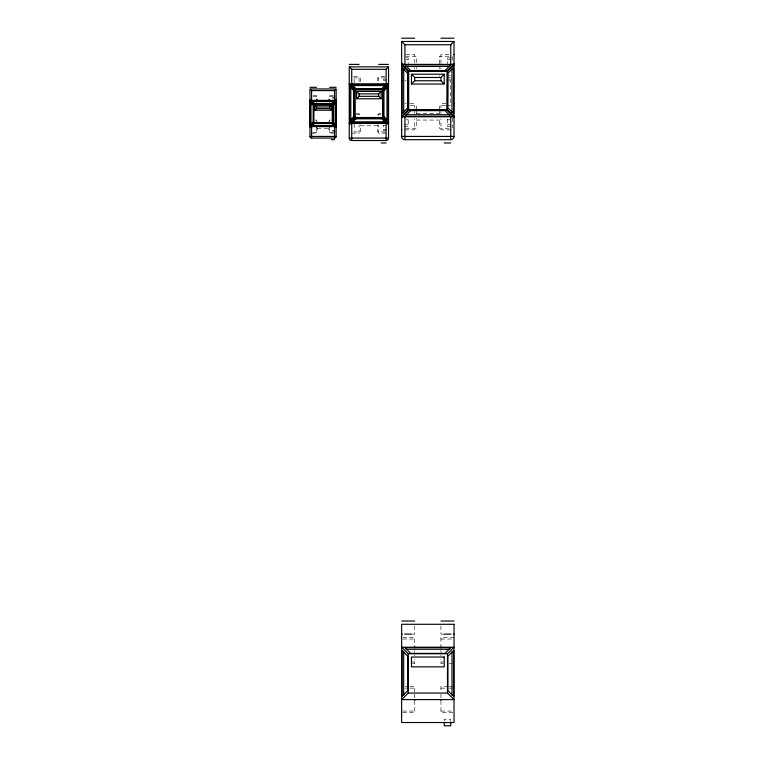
<?xml version="1.0" encoding="UTF-8"?>
<svg xmlns="http://www.w3.org/2000/svg" width="764" height="764" viewBox="0 0 764 764"><rect width="100%" height="100%" fill="white"/><g stroke="black" fill="none" stroke-linecap="round" stroke-linejoin="round"><path stroke-width="0.57" stroke-dasharray="3.82 2.86" d="M406.152 54.569L414.747 54.569L414.747 63.45M448.917 54.569L440.933 54.569L440.933 63.45M405.579 56.211L416.38 56.211L416.38 64.396M448.955 56.211L439.3 56.211L439.3 64.396M406.228 57.844L408.196 57.844L408.196 65.656M450.435 57.844L447.484 57.844L447.484 65.656M406.228 59.726L408.196 59.726M447.484 59.726L450.435 59.726M448.468 75.617L450.435 75.617M353.551 76.677L359.08 76.677L359.08 83.333M384.712 76.677L378.724 76.677L378.724 83.333M448.468 77.489L450.435 77.489M353.703 77.899L360.312 77.899L360.312 84.04M385.171 77.899L377.502 77.899L377.502 84.04M386.403 79.131L383.633 79.131L383.633 85.492M448.955 79.131L451.247 79.131M383.633 80.535L386.403 80.535M404.92 80.764L406.152 80.764M448.917 80.764L450.76 80.764L450.76 103.684L448.917 103.684M313.135 95.5L316.516 95.5L316.516 98.46M333.295 95.5L329.609 95.5L329.609 98.46M313.078 96.321L317.337 96.321L317.337 100.409M333.047 96.321L328.797 96.321L328.797 100.409M335.339 97.133L332.884 97.133L332.884 101.383M332.884 98.079L335.339 98.079M404.92 103.684L406.152 103.684M409.829 103.684L414.747 103.684L414.747 107.886M445.851 103.684L440.933 103.684L440.933 107.886M410.163 105.327L416.38 105.327L416.38 109.997M445.517 105.327L439.3 105.327L439.3 109.997M446.663 105.327L451.247 105.327M356.32 113.511L359.08 113.511L359.08 116.663M381.026 113.511L378.724 113.511L378.724 116.663M416.38 113.511L439.3 113.511M355.852 114.734L360.312 114.734L360.312 116.787M380.873 114.734L377.502 114.734L377.502 116.787M406.228 119.814L408.196 119.814M447.484 119.814L450.435 119.814M315.284 120.053L316.516 120.053L316.516 121.275M330.535 120.053L329.609 120.053L329.609 121.275M416.38 120.053L439.3 120.053M316.516 120.874L317.337 121.275M329.609 120.874L328.797 121.275M404.261 124.733L408.196 124.733M447.484 124.733L450.435 124.733M383.633 125.611L386.403 125.611M360.312 125.783L377.502 125.783M404.261 126.604L408.196 126.604L408.196 116.787M450.435 126.604L447.484 126.604L447.484 116.787M317.337 128.247L328.797 128.247M405.579 128.247L416.38 128.247L416.38 118.286M448.955 128.247L439.3 128.247L439.3 118.286M383.633 129.288L386.403 129.288M404.92 129.88L414.747 129.88L414.747 118.869M450.76 129.88L440.933 129.88L440.933 118.869M332.884 130.577L335.339 130.577M386.403 130.701L383.633 130.701L383.633 125.019M335.339 131.513L332.884 131.513L332.884 128.209M353.703 131.924L360.312 131.924L360.312 124.895M385.171 131.924L377.502 131.924L377.502 124.895M313.078 132.334L317.337 132.334L317.337 127.98M333.047 132.334L328.797 132.334L328.797 127.98M311.607 133.156L316.516 133.156L316.516 127.798M334.527 133.156L329.609 133.156L329.609 127.798M351.717 133.156L359.08 133.156L359.08 124.895M386.097 133.156L378.724 133.156L378.724 124.895M412.484 634.12L414.728 634.12L414.747 625.783M443.196 634.12L440.952 634.12L440.933 625.783M402.838 637.396L414.747 637.396L414.747 645.914M454.036 637.396L440.933 637.396L440.933 645.914M402.838 639.029L414.747 639.029M440.933 639.029L454.036 639.029M412.359 661.949L414.747 661.949M440.933 661.949L443.321 661.949M412.359 663.591L414.747 663.591L414.747 659.065M443.321 663.591L440.933 663.591L440.933 659.065M449.27 663.591L452.842 663.591M405.216 686.511L408.788 686.511M409.981 686.511L414.747 686.511L414.747 691.754M448.076 686.511L440.933 686.511L440.933 691.754M449.27 686.511L452.842 686.511M405.216 688.144L408.788 688.144M409.981 688.144L414.747 688.144M440.933 688.144L448.076 688.144M449.27 688.144L452.842 688.144M402.838 711.064L414.747 711.064M440.933 711.064L452.842 711.064M402.838 712.707L414.747 712.707L414.747 701.467M452.842 712.707L440.933 712.707L440.933 701.467M452.393 56.402L452.393 62.409M452.393 118.114L452.393 128.056M450.76 721.436L450.76 719.249L444.218 719.249L444.209 721.436M440.933 67.671L440.933 68.846M440.933 111.515L440.933 113.626M440.933 650.489L440.933 652.351M440.933 655.073L440.933 655.98M440.933 694.113L440.933 697.971M439.3 67.671L439.3 68.875M439.3 75.77L439.3 76.562M439.3 111.172L439.3 113.635M416.38 67.671L416.38 68.875M416.38 111.172L416.38 113.635M414.747 67.671L414.747 68.846M414.747 111.515L414.747 113.626M414.747 650.489L414.747 652.351M414.747 655.073L414.747 655.98M414.747 694.113L414.747 697.971M354.171 79.131L354.171 85.492M354.171 123.949L354.171 130.701"/><path stroke-width="1.15" d="M313.488 103.694L313.488 123.319M336.16 126.919L332.636 123.396L332.636 103.694M354.544 88.891L354.544 118.477M383.27 118.477L383.27 88.891M446.988 110.35L446.988 70.823L454.036 63.765M332.665 123.396L313.269 123.3L313.269 103.723L332.856 103.723L332.751 123.367M332.951 123.109L336.16 126.289M388.551 123.806L383.27 118.525L383.308 88.853L388.551 83.572M315.389 109.73L316.516 108.593L329.609 108.593L330.745 109.73M310.471 89.455L311.607 90.591L334.527 90.591L335.654 89.455M310.174 124.971L313.039 122.106L313.851 122.106L313.851 104.916L310.986 102.051L310.174 102.051L310.174 124.971L310.986 124.971L313.851 122.106M331.662 103.484L334.527 100.619L334.527 101.431L331.662 104.296L314.472 104.296L311.607 101.431L311.607 100.619L314.472 103.484L331.662 103.484L331.662 104.296M309.964 126.289L313.173 123.08M332.636 103.617L336.16 100.094M315.389 105.833L316.516 106.96L329.609 106.96L330.745 105.833M309.964 126.919L313.488 123.396M332.951 103.933L336.16 100.724M311.607 125.582L314.472 122.718L331.662 122.718L334.527 125.582L334.527 126.404L311.607 126.404L311.607 125.582L334.527 125.582M332.989 104.2L335.138 102.051L335.959 102.051L335.959 124.971L335.138 124.971L332.989 122.823M311.607 126.404L314.472 123.539L331.662 123.539L334.527 126.404M335.959 124.971L333.094 122.106L333.094 104.916L335.959 102.051M356.941 98.46L359.08 96.321L378.724 96.321L380.864 98.46M349.568 67.165L351.717 69.304L386.097 69.304L388.236 67.165M349.568 120.874L353.866 116.577L353.866 90.792L349.568 86.494L350.791 86.494L350.791 120.874L349.568 120.874L349.568 86.494M355.298 89.159L351.717 85.578L351.717 84.346L356.014 88.643L381.799 88.643L386.097 84.346L386.097 85.578M353.656 118.009L355.088 116.577L355.088 90.792L352.223 87.927M349.253 122.861L354.066 118.048L354.219 88.996L383.27 88.853M356.941 91.718L359.08 93.867L378.724 93.867L380.864 91.718M349.253 123.806L354.544 118.525L383.27 118.525M383.738 89.321L388.551 84.508M351.717 121.801L351.717 123.023L356.014 118.726L381.799 118.726L386.097 123.023L386.097 121.801M388.246 120.874L383.948 116.577L383.948 90.792L388.246 86.494L387.014 86.494L387.014 120.874L388.246 120.874L388.246 86.494M411.7 83.811L414.747 80.764L440.933 80.764L443.979 83.811M401.874 41.705L404.92 44.751L450.76 44.751L453.806 41.705M401.644 116.157L408.062 109.739L408.262 71.004L446.988 70.804L447.618 71.434L447.417 110.169L408.692 110.369L408.062 109.739L447.608 109.739L454.036 116.157M411.7 74.452L414.747 77.489L440.933 77.489L443.979 74.452M401.644 117.417L408.692 110.369M454.036 65.026L447.618 71.434L408.072 71.434L401.644 65.026M408.196 693.053L401.644 699.604L454.036 699.604L447.484 693.053L408.196 693.053L408.196 653.764L401.644 647.213L454.036 647.213L447.484 653.764L408.196 653.764M401.644 38.2L414.747 38.2M440.933 38.2L454.036 38.2M349.253 64.396L359.08 64.396M378.724 64.396L388.551 64.396M406.095 66.439L449.585 66.439M349.826 83.782A2.512 0.688 0 0 0 351.707 84.05L386.097 84.04A2.512 0.688 0 0 0 387.978 83.782M351.717 84.346L386.097 84.346M351.717 85.578L384.903 85.578M309.983 87.316L316.497 87.316M329.628 87.316L336.15 87.316M383.69 89.321L354.114 89.321L349.253 84.508M353.866 90.792L355.088 90.792M383.948 90.792L382.716 90.792L382.716 116.577L383.948 116.577M310.786 100.533L335.339 100.533M311.607 101.431L334.527 101.431M313.25 103.933L332.875 103.933M313.851 104.916L313.039 104.916L310.174 102.051M333.094 104.916L332.273 104.916L332.273 122.106L333.094 122.106M406.095 114.734L449.585 114.734M353.866 116.577L355.088 116.577M402.017 117.293A3.342 0.917 0 0 1 404.92 116.768L450.76 116.787A3.342 0.917 0 0 1 453.663 117.293M383.69 118.048L354.114 118.048L354.544 118.525M352.901 121.801L384.903 121.801M313.25 123.08L332.875 123.08M351.717 123.023L386.097 123.023M349.826 123.587A2.512 0.688 0 0 1 351.707 123.319L386.097 123.329A2.512 0.688 0 0 1 387.978 123.587M309.974 136.431L336.15 136.431L336.16 88.949L309.964 88.949L309.964 136.431A1.633 1.633 0 0 0 311.607 138.064L334.527 138.064A1.633 1.633 0 0 0 336.16 136.431M401.663 136.431L454.026 136.431L454.036 41.476L401.644 41.476L401.644 136.431A3.276 3.276 0 0 0 404.92 139.707L450.76 139.707A3.276 3.276 0 0 0 454.036 136.431M349.263 138.064L388.542 138.064L388.551 66.85L349.253 66.85L349.253 138.064A2.454 2.454 0 0 0 351.717 140.519L386.097 140.519A2.454 2.454 0 0 0 388.551 138.064M331.251 139.707L334.517 139.707M381.188 142.973L386.087 142.973M444.228 142.973L450.75 142.973M401.663 621.027L414.728 621.027M440.952 621.027L454.017 621.027M401.663 634.12L402.236 634.12M404.653 634.12L411.739 634.12M443.941 634.12L451.027 634.12M453.444 634.12L454.017 634.12M406.095 649.266L449.585 649.266M401.644 63.765L408.692 70.804L408.692 110.35M446.988 110.369L454.036 117.417M349.253 83.572L354.544 88.853M383.738 118.048L388.551 122.861M309.964 100.094L313.488 103.617M309.964 100.724L313.173 103.933M451.992 68.846L451.992 112.337M451.992 651.663L451.992 695.154M450.76 44.751L450.76 64.396L404.92 64.396L404.92 44.751M450.76 116.787L450.76 139.688M450.76 722.524L450.76 725.8L444.218 725.8L444.209 722.524M447.484 653.764L447.484 693.053M440.933 77.489L440.933 80.764M440.933 646.802L440.933 647.71M440.933 699.604L440.933 700.54M414.747 77.489L414.747 80.764M414.747 646.802L414.747 647.71M414.747 699.604L414.747 700.54M404.92 116.787L404.92 139.697M403.688 68.846L403.688 112.337M403.688 651.663L403.688 695.154M387.319 123.329L387.319 124.102M386.097 69.304L386.097 84.04M386.097 123.329L386.097 140.509M381.799 88.643L381.799 89.875L356.014 89.875L356.014 88.643M381.799 118.726L381.799 117.503L356.014 117.503L356.014 118.726M378.724 93.867L378.724 96.321M359.08 93.867L359.08 96.321M351.717 69.304L351.717 84.04M351.717 123.329L351.717 140.519M350.485 123.329L350.485 124.102M335.339 99.941L335.339 101.01M335.339 102.567L335.339 105.184M335.339 123.472L335.339 123.978M335.339 125.563L335.339 127.12M335.138 102.051L335.138 124.971M334.527 90.591L334.527 100.409L311.607 100.409L311.607 90.591M334.527 138.055L334.527 126.604L311.607 126.604L311.607 138.055M331.662 122.718L331.662 123.539M329.609 99.635L329.609 102.051M329.609 106.96L329.609 108.593M329.609 125.411L329.609 127.196M316.516 99.635L316.516 102.051M316.516 106.96L316.516 108.593M316.516 125.411L316.516 127.196M314.472 103.484L314.472 104.296M314.472 122.718L314.472 123.539M310.986 102.051L310.986 124.971M310.786 99.941L310.786 101.01M310.786 102.567L310.786 105.184M310.786 123.472L310.786 123.978M310.786 125.563L310.786 127.12M453.663 63.89A3.342 0.917 0 0 1 450.76 64.405M404.92 64.405A3.342 0.917 0 0 1 402.017 63.89M453.883 54.559A3.257 0.783 -15.4 0 1 453.797 54.655M453.883 103.665A3.257 0.783 -15.4 0 1 453.797 103.77M401.797 80.783A3.257 0.783 -15.4 0 1 401.883 80.678M401.797 129.899A3.257 0.783 -15.4 0 1 401.883 129.794M407.785 107.781L402.055 113.511L402.055 67.671L407.785 73.401L407.785 107.781M450.76 64.806L445.03 70.536L410.65 70.536L404.92 64.806L450.76 64.806M410.65 110.646L404.92 116.376L450.76 116.376L445.03 110.646L410.65 110.646M453.625 67.671L447.895 73.401L447.895 107.781L453.625 113.511L453.625 67.671M407.785 690.599L402.055 696.329L402.055 650.489L407.785 656.219L407.785 690.599M450.76 647.624L445.03 653.354L410.65 653.354L404.92 647.624L450.76 647.624M453.625 650.489L447.895 656.219L447.895 690.599L453.625 696.329L453.625 650.489M444.209 74.213L411.471 74.213L411.471 84.04L444.209 84.04L444.209 74.213M381.179 91.403L356.626 91.403L356.626 98.776L381.179 98.776L381.179 91.403M331.251 105.327L314.873 105.327L314.873 110.236L331.251 110.236L331.251 105.327M454.036 624.293L401.644 624.293L401.644 722.524L454.036 722.524L454.036 624.293M444.209 657.04L411.471 657.04L411.471 666.867L444.209 666.867L444.209 657.04"/></g></svg>
